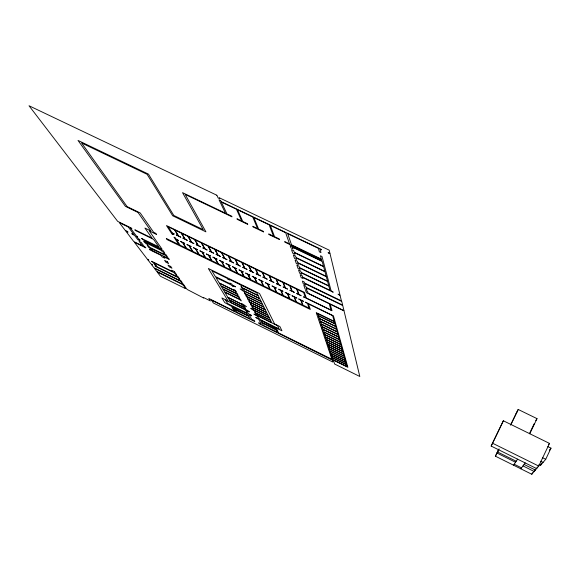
<?xml version="1.0" encoding="UTF-8"?>
<svg xmlns="http://www.w3.org/2000/svg" width="580" height="580" viewBox="0 0 580 580"><rect width="100%" height="100%" fill="white"/><g stroke="black" fill="none" stroke-linecap="round" stroke-linejoin="round"><path stroke-width="0.87" d="M537.377 466.987L536.616 468.582L491.166 446.071L503.36 420.775L549.499 443.403L538.747 466.073L531.795 474.259L495.407 456.192L498.713 449.355M503.36 420.775L491.166 446.071M538.922 464.529L540.546 465.334L541.633 463.036M540.546 465.334L545.729 459.287L551 448.159L547.803 446.586M531.795 474.259L532.52 472.722M535.267 469.133L534.158 471.475L522.971 465.928M529.721 433.042L534.202 423.69M529.758 433.789L537.015 418.637L518.201 409.465L516.142 413.518M499.083 448.869L497.024 453.06L515.533 462.245M510.538 425.184L516.816 412.184M510.908 424.546L518.201 409.465M495.407 456.192L498.698 449.797M535.782 420.587L537.015 418.637M513.547 465.203L517.599 459.164M520.833 468.814L525.197 462.92M548.578 444.555L549.499 443.403M549.354 450.138L551 448.159M542.525 457.707L545.729 459.287M540.734 461.209L543.083 462.376M492.485 443.185L538.747 466.073M524.073 464.442L535.376 470.039M497.575 451.987L516.214 461.23M514.199 464.225L521.536 467.864M216.833 195.228L29 105.741L117.682 221.371L131.377 228.063L131.892 228.759L130.457 228.056L136.358 235.958L137.438 236.488L137.714 236.85L136.633 236.321L138.562 238.917L139.526 239.388L139.969 239.982L139.012 239.511L139.932 240.743L137.83 239.714L134.603 235.407L132.32 234.291L131.762 233.559L134.053 234.675L128.31 227.034L119.284 222.618L125.193 230.34L127.477 231.456L128.035 232.196L125.758 231.079L133.777 241.555L142.383 245.775L139.048 241.331L141.136 242.36L144.376 246.688L145.319 247.152L145.856 247.877L134.393 242.251L147.349 259.188L148.444 259.724L148.85 260.253L147.806 259.738L150.93 263.835L151.967 264.342L152.366 264.864L151.337 264.357L153.91 267.721L179.684 280.437L179.06 279.567L180.619 280.343L182.171 282.511L180.076 280.981L154.345 268.286L156.709 271.382L182.214 283.975L181.678 283.221L183.222 283.982L185.114 286.636L183.577 285.882L182.599 284.512L157.129 271.933L160.421 276.232L185.578 288.666L184.607 287.317L186.137 288.071L187.094 289.42L203.696 298.033L203.275 297.417L210.453 300.962L208.786 298.461L234.161 310.989L233.486 309.88L236.024 311.134L236.691 312.243L250.06 318.848L248.515 316.144L232.848 308.836L231.913 307.298L248.349 315.839L247.065 313.591L231.268 306.233L224.75 302.579L221.872 297.946L228.092 301.013L208.336 268.489L259.564 293.545L274.565 323.915L279.901 326.54L281.938 330.788L276.298 328.005L276.587 328.592L260.681 320.305L261.863 322.509L277.073 329.585L277.791 331.02L262.022 322.806L263.436 325.452L276.921 332.115L276.399 331.079L278.269 331.999L278.784 333.036L331.861 359.252L331.586 358.433L333.224 359.745L347.029 366.56L346.506 364.733L332.601 357.875L332.804 358.476L331.361 357.766L330.868 356.294L332.521 357.613L346.441 364.486L345.912 362.63L331.89 355.714L332.094 356.33L330.636 355.613L330.165 354.199L331.832 355.54L345.868 362.464L345.332 360.579L331.195 353.604L331.397 354.228L329.933 353.503L329.425 351.98L331.107 353.343L345.26 360.318L344.716 358.396L330.455 351.371L330.665 352.009L329.186 351.277L328.664 349.726L330.15 350.458L330.361 351.096L344.636 358.128L344.085 356.178L329.701 349.095L329.918 349.74L328.425 349.008L327.925 347.521L329.425 348.261L329.643 348.913L344.034 355.997L343.469 354.01L328.969 346.876L329.186 347.529L327.678 346.789L327.142 345.173L328.657 345.919L328.875 346.586L343.389 353.727L342.816 351.705L328.186 344.513L328.411 345.18L326.888 344.433L326.344 342.802L327.874 343.548L328.091 344.23L342.744 351.429L342.156 349.37L327.395 342.113L327.62 342.794L326.09 342.048L325.568 340.482L327.106 341.236L327.33 341.924L342.106 349.182L341.511 347.087L326.62 339.771L326.852 340.467L325.308 339.713L324.742 338.017L326.293 338.785L326.525 339.481L341.431 346.804L340.83 344.672L325.8 337.292L326.032 338.002L324.474 337.234L323.901 335.508L325.467 336.277L325.699 336.987L340.743 344.375L340.126 342.2L324.967 334.762L325.206 335.479L323.633 334.711L323.075 333.058L324.655 333.833L324.894 334.558L340.068 342.004L339.445 339.786L324.147 332.289L324.387 333.021L322.806 332.246L322.19 330.411L323.785 331.195L324.031 331.934L339.344 339.445L338.705 337.19L323.27 329.621L323.517 330.368L321.914 329.585L321.305 327.765L322.915 328.555L323.161 329.31L338.618 336.879L337.973 334.58L322.386 326.953L322.632 327.714L321.023 326.924L320.435 325.177L322.06 325.974L322.313 326.736L337.908 334.37L337.248 332.036L321.523 324.336L321.777 325.112L320.145 324.314L319.515 322.429L321.153 323.227L321.414 324.01L337.161 331.716L336.48 329.324L320.602 321.567L320.863 322.357L319.217 321.552L318.572 319.616L320.225 320.428L320.493 321.226L336.385 328.99L335.697 326.562L319.667 318.732L319.935 319.536L318.268 318.724L317.651 316.876L319.326 317.688L319.594 318.5L335.639 326.337L334.935 323.857L318.754 315.962L319.022 316.781L317.347 315.962L316.76 314.222L318.449 315.049L318.659 315.694L334.856 323.596L334.305 321.632L318 313.678L318.21 314.331L316.52 313.505L316.245 312.671L334.254 321.458L332.608 315.636L308.35 303.826L310.329 309.459L167.04 239.583L166.3 238.481L178.792 244.571L173.985 237.162L175.377 237.836L176.349 239.344L178.278 240.28L178.473 240.584L176.545 239.649L180.155 245.238L186.079 248.124L182.555 242.57L180.424 241.323L184.723 243.419L182.983 242.781L186.499 248.327L192.43 251.22L189 245.71L186.876 244.463L191.182 246.565L189.428 245.92L192.857 251.43L198.795 254.323L195.46 248.856L193.336 247.609L197.657 249.712L195.895 249.067L199.223 254.533L205.182 257.433L201.934 252.01L199.817 250.763L204.138 252.873L202.369 252.22L205.603 257.643L211.577 260.55L208.43 255.171L206.306 253.924L210.642 256.034L208.858 255.381L211.997 260.761L217.979 263.675L214.933 258.339L212.809 257.092L217.152 259.209L215.361 258.55L218.406 263.885L224.402 266.807L221.444 261.507L219.327 260.268L223.677 262.385L221.879 261.725L224.83 267.017L230.84 269.946L227.976 264.69L225.859 263.443L230.224 265.567L228.411 264.9L231.268 270.157L237.285 273.093L234.523 267.88L232.406 266.633L236.778 268.765L234.958 268.09L237.713 273.296L243.745 276.239L241.084 271.07L238.967 269.83L243.346 271.962L241.519 271.288L244.18 276.45L250.226 279.4L247.653 274.275L245.543 273.028L249.929 275.166L248.095 274.485L250.654 279.611L256.715 282.562L254.243 277.479L252.126 276.239L256.527 278.378L254.685 277.689L257.143 282.772L263.219 285.73L260.848 280.691L258.731 279.451L263.139 281.597L261.283 280.909L263.654 285.94L269.736 288.912L267.46 283.917L265.35 282.67L269.765 284.824L267.902 284.127L270.171 289.123L276.261 292.095L274.094 287.144L271.976 285.904L276.406 288.057L274.536 287.361L276.704 292.305L282.808 295.285L280.735 290.377L278.625 289.137L283.062 291.298L281.177 290.594L283.243 295.495L289.369 298.482L287.39 293.618C279.35 289.369 296.235 297.707 287.839 293.835L289.804 298.693L295.938 301.687L294.067 296.866C286.056 292.639 302.919 300.955 294.51 297.083L296.38 301.897L302.528 304.899L300.752 300.128C292.769 295.909 309.626 304.224 301.201 300.346L302.963 305.109L309.125 308.118L307.458 303.391L305.348 302.151L333.435 315.825L347.877 367.307L333.348 360.129L333.543 360.724L259.202 323.727L258.665 322.741L261.225 324.01L258.687 319.312L255.744 317.398L258.346 318.688L257.868 317.796L259.274 318.485L259.753 319.377L279.125 328.933L277.559 325.714L257.969 316.056L258.448 316.955L253.917 314.063L256.389 315.056L256.084 314.505L271.752 322.676L270.621 320.421L256.599 313.512L256.94 314.142L255.512 313.439L254.692 311.924L256.462 313.258L270.49 320.167L269.345 317.869L255.207 310.909L255.548 311.547L254.105 310.837L250.756 308.285L269.2 317.594L268.032 315.252L253.772 308.241L254.112 308.886L252.662 308.168L251.814 306.602L253.627 307.973L267.895 314.991L266.706 312.613L252.322 305.544L252.677 306.196L251.213 305.479L250.364 303.92L252.191 305.305L266.59 312.381L265.372 309.959L250.864 302.832L251.227 303.5L249.748 302.774L248.871 301.15L250.712 302.55L265.234 309.684L264.001 307.219L249.364 300.034L249.726 300.715L248.24 299.983L247.334 298.308L249.197 299.73L263.849 306.921L262.588 304.413L247.819 297.163L248.196 297.859L246.688 297.119L245.782 295.438L247.667 296.873L262.45 304.13L261.167 301.571L246.261 294.263L246.645 294.974L245.13 294.227L244.238 292.581L246.145 294.038L261.058 301.353L259.753 298.751L244.716 291.377L245.101 292.102L243.571 291.356L240.163 288.934L244.165 290.355L244.557 291.08L259.601 298.454L258.274 295.8L243.1 288.376L243.491 289.108L241.947 288.354L240.975 286.542L242.918 288.043L258.114 295.481L256.751 292.777L241.439 285.28L241.838 286.027L239.881 284.519L229.1 279.248L229.535 280.01L227.512 279.024L227.085 278.255L211.91 270.838L215.311 276.493L230.238 283.801L229.818 283.062L231.804 284.04L232.435 285.142L235.277 286.542L235.48 286.897L232.638 285.505L233.167 286.447L230.775 284.744L215.89 277.457L219.16 282.895L233.805 290.08L233.399 289.369L235.357 290.326L236.314 292.023L233.965 290.363L219.334 283.178L220.936 285.846L235.451 292.973L235.06 292.276L236.995 293.226L237.945 294.901L235.618 293.262L221.111 286.143L222.684 288.76L237.082 295.829L236.691 295.14L238.612 296.083L239.634 297.895L237.336 296.279L222.959 289.217L224.504 291.784L238.764 298.794L238.38 298.12L240.287 299.055L241.323 300.897L239.047 299.294L224.815 292.291L227.795 297.257L241.824 304.166L241.447 303.514L243.325 304.435L246.5 306.639L242.28 304.971L241.911 304.326L227.896 297.424L229.361 299.86L243.274 306.711L242.911 306.073L244.767 306.987L245.644 308.546L229.542 300.157L230.978 302.55L244.774 309.35L244.412 308.719L246.254 309.626L249.4 311.837L246.768 310.539L247.283 311.453L245.412 310.532L244.89 309.611L225.504 300.056L227.643 303.536L246.819 312.997L246.304 312.091L248.167 313.012L248.675 313.911L251.278 315.194L251.633 315.832L249.03 314.548L251.72 319.312L254.279 320.573L254.83 321.567L211.461 300.143L213.338 302.985L332.797 362.036L332.333 360.673L333.761 361.376L334.638 364.037L359.81 376.485L344.041 310.909L330.172 304.181L332.006 310.728L303.442 296.844L305.399 297.569L303.608 292.508L297.134 289.362L299.026 294.473L301.172 295.742L296.626 293.531L298.57 294.256L296.67 289.137L290.21 286.005L292.211 291.16L294.357 292.429L289.826 290.225L291.762 290.942L289.754 285.781L283.308 282.656L285.418 287.861L287.564 289.123L283.04 286.926L284.961 287.637L282.844 282.431L276.421 279.306L278.632 284.562L280.785 285.824L276.269 283.635L278.183 284.338L275.957 279.089L269.54 275.971L271.868 281.271L274.014 282.54L269.512 280.35L271.418 281.053L269.084 275.746L262.682 272.644L265.111 277.987L267.264 279.255L262.769 277.073L264.661 277.769L262.225 272.419L255.845 269.323L258.375 274.71L260.529 275.978L256.048 273.803L257.926 274.492L255.388 269.098L249.016 266.002L251.655 271.447L253.808 272.709L249.335 270.541L251.205 271.23L248.559 265.785L242.201 262.696L244.941 268.185L247.102 269.454L242.636 267.279L244.499 267.967L241.744 262.479L235.4 259.398L238.249 264.93L240.403 266.198L235.951 264.031L237.807 264.712L234.951 259.18L228.621 256.106L231.572 261.681L233.725 262.95L229.281 260.79L231.123 261.464L228.165 255.881L221.85 252.822L224.902 258.441L227.063 259.709L222.633 257.556L224.46 258.223L221.4 252.597L215.1 249.538L218.254 255.207L220.414 256.476L215.992 254.33L217.812 254.997L214.651 249.32L208.358 246.268L211.62 251.981L213.781 253.25L209.365 251.104L211.178 251.771L207.915 246.05L201.637 243.005L205.001 248.762L207.161 250.038L202.754 247.892L204.559 248.552L201.188 242.788L194.931 239.75L198.389 245.55L200.557 246.826L196.156 244.688L197.954 245.34L194.481 239.533L188.239 236.502L191.799 242.346L193.959 243.622L189.573 241.483L189.385 241.171L191.356 242.136L187.789 236.285L181.554 233.254L185.223 239.149L187.383 240.424L183.012 238.293L182.809 237.981L184.781 238.938L181.112 233.044L174.892 230.021L178.654 235.958L180.822 237.227L176.458 235.11L176.255 234.791L178.219 235.748L174.45 229.811L168.243 226.794L172.108 232.776L174.275 234.044L172.311 233.095L173.311 234.639L171.912 233.957L166.453 225.548L304.319 292.349L306.305 298.011L331.013 310.024L329.23 303.724L306.341 292.617L305.566 290.37L307.552 291.327L308.219 293.299L343.976 310.648L342.736 305.515L306.385 287.897L307.067 289.906L305.073 288.942L303.811 285.287L305.827 286.259L306.247 287.499L342.649 305.131L341.765 301.448L304.928 283.627L305.356 284.882L303.333 283.903L302.368 281.104L304.166 281.974L304.522 283.018L341.41 300.868L340.126 295.561L338.038 294.147L340.018 295.104L330.085 253.931L328.099 252.655L329.998 253.561L329.172 250.139L219.262 197.751L219.719 198.715L218.152 197.969L216.833 195.228M220.581 200.52L219.015 199.774L225.453 213.194L182.533 192.647L203.232 229.673L173.811 215.463L148.465 174.138L78.003 140.432L125.418 206.35L138.025 212.469L150.981 231.014L144.899 228.049L152.083 238.184L134.835 229.752L135.35 230.448L153.519 239.33L158.884 246.906L141.578 238.438L143.434 240.018L162.045 249.132L149.227 230.898L156.549 234.465L155.781 233.349L153.664 232.319L140.237 212.976L127.093 206.596L81.555 142.956L147.124 174.326L172.695 215.789L205.936 231.855L185.158 194.423L232.007 216.847L231.695 216.18L226.969 213.918L221.299 202.021L236.451 209.249L241.693 220.965L236.952 218.696L237.256 219.363L247.783 224.402L247.493 223.742L242.744 221.466L237.532 209.771L252.764 217.036L257.549 228.556L252.779 226.273L253.061 226.932L263.646 232L263.378 231.347L258.607 229.064L253.859 217.558L269.171 224.866L273.485 236.183L268.692 233.892L268.946 234.537L279.582 239.627L279.35 238.989L274.55 236.691L270.273 225.388L285.664 232.739L289.507 243.854L284.686 241.548L284.918 242.179L321.487 259.688L321.806 260.862L290.145 245.702L290.87 247.805L293.11 248.878L292.552 247.239L322.19 261.435L323.51 266.321L294.27 252.293L293.726 250.683L291.493 249.618L292.726 253.185L294.937 254.243L294.394 252.655L323.596 266.662L324.873 271.396L296.061 257.563L295.532 255.998L293.335 254.939L294.531 258.404L296.706 259.449L296.184 257.904L324.959 271.73L326.199 276.334L297.801 262.675L297.286 261.152L295.118 260.108L296.279 263.472L298.424 264.509L297.917 263.008L326.286 276.66L327.49 281.126L299.49 267.634L298.99 266.162L296.851 265.132L297.982 268.402L300.099 269.425L299.599 267.96L327.577 281.438L328.744 285.781L301.129 272.462L300.643 271.027L298.54 270.012L299.635 273.187L301.723 274.195L301.238 272.781L328.824 286.085L329.962 290.305L302.731 277.153L302.252 275.761L300.172 274.753L301.172 277.639L302.985 278.516L302.622 277.443L333.21 292.219L331.107 290.798L321.994 256.498L320.428 255.751L321.327 259.086L291.501 244.811L287.724 233.718L318.435 248.378L319.37 251.85L320.957 252.605L320.037 249.139L321.603 249.886L321.508 249.509L221.096 201.601L220.581 200.52M145.341 241.874L143.731 241.447L146.029 243.731L147.61 244.506L146.711 243.281L161.414 250.487L162.262 251.684L164.676 252.865L163.038 250.545L145.341 241.874M148.777 246.101L147.211 245.333L148.959 247.711L164.829 255.069L167.41 256.766L165.778 254.439L163.371 253.257L164.213 254.439L149.662 247.305L148.777 246.101M151.518 249.835L149.43 249.175L149.966 249.893L160.928 255.273L162.088 256.889L164.865 258.26L163.778 256.73L169.287 259.434L168.345 258.086L166.235 257.056L166.692 257.701L152.004 250.495L151.518 249.835M167.337 261.718L164.582 260.362L165.909 262.211L168.649 263.559L167.337 261.718M170.708 266.445L167.99 265.111L169.287 266.909L171.992 268.236L170.708 266.445M174.319 271.505L171.644 270.186L172.709 271.679L151.554 261.254L152.997 262.298L156.071 266.365L155.034 265.85L155.425 266.372L177.35 277.182L179.546 278.835L177.712 276.261L176.131 275.478L176.987 276.675L157.289 266.967L154.237 262.907L174.152 272.716L175.022 273.934L176.61 274.717L174.319 271.505"/></g></svg>
